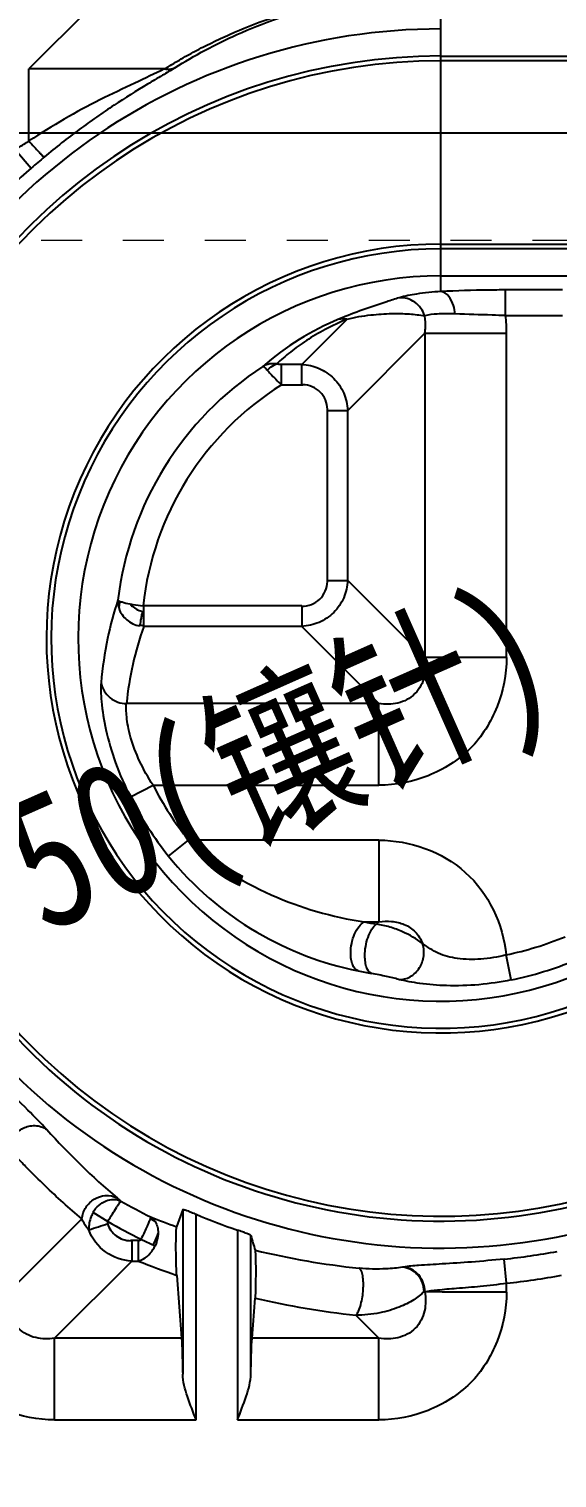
# Model space of a CAD drawing. Header units: millimetres. Extents: x 3054 to 4939, y -1170 to 130.
# Drawn here: x 3378.7 to 3398.3, y -216.2 to -162.3 of the extents above; entities that cross this region are included whole.
import ezdxf

# ---------------------------------------------------------------- set-up
doc = ezdxf.new("R2010")
doc.units = ezdxf.units.MM
doc.header["$LTSCALE"] = 16.335
doc.header["$PDMODE"] = 3
doc.header["$PDSIZE"] = 0.3125
doc.linetypes.add('CENTER', pattern=[0.6, 0.375, -0.075, 0.075, -0.075])
doc.linetypes.add('HIDDEN', pattern=[0.2, 0.1, -0.1])
doc.layers.get('0').update_dxf_attribs({"linetype": 'CONTINUOUS'})
doc.layers.get('Defpoints').update_dxf_attribs({"linetype": 'CONTINUOUS'})
doc.layers.add('21', color=7, linetype='CONTINUOUS')
doc.layers.add('cool', color=153, linetype='HIDDEN', lineweight=9)
doc.styles.get("Standard").update_dxf_attribs({"font": 'txt', "width": 0.8})
doc.dimstyles.get("Standard").update_dxf_attribs({"dimtxt": 0.15625, "dimasz": 0.1875, "dimexe": 0.125, "dimexo": 0.0625, "dimtad": 0, "dimtih": 1, "dimtoh": 1, "dimdsep": 46, "dimtxsty": 'Standard', "dimcen": 0.09, "dimadec": 0, "dimazin": 0, "dimtp": 0.01, "dimtm": 0.01, "dimtfac": 1, "dimtofl": 0, "dimtmove": 0, "dimatfit": 3, "dimfxl": 0, "dimtolj": 1, "dimarcsym": 0})

# ---------------------------------------------------------------- blocks, each defined once
blk = doc.blocks.new('*D67')
at = {"color": 4, "lineweight": -2}
blk.add_line((3368.575, -198.719), (3364.004, -200.745), dxfattribs=at)
at = {"color": 4}
blk.add_solid([(3363.667, -199.983), (3364.342, -201.507), (3359.433, -202.771)], dxfattribs=at)
at = {"layer": 'Defpoints', "color": 0}
for p in [(3359.433, -202.771), (3356.233, -204.189)]:
    blk.add_point(p, dxfattribs=at)
at = {"color": 6, "insert": (3383.223, -192.226), "char_height": 5, "attachment_point": 5, "rotation": 23.9043}
blk.add_mtext('\\A1;∅3.50(镶针)', dxfattribs=at)
blk = doc.blocks.new('*D99')
at = {"color": 4, "lineweight": -2}
blk.add_line((3355.908, -203.48), (3255.69, -203.48), dxfattribs=at)
at = {"layer": 'Defpoints', "color": 0}
for p in [(3255.69, -203.48), (3355.908, -203.48), (3421.161, -226.18)]:
    blk.add_point(p, dxfattribs=at)
at = {"color": 6, "insert": (3248.024, -203.48), "char_height": 5, "attachment_point": 5}
blk.add_mtext('\\A1;22.70', dxfattribs=at)
blk = doc.blocks.new('*D100')
at = {"color": 4, "lineweight": -2}
blk.add_line((3341.126, -196.055), (3255.69, -196.055), dxfattribs=at)
at = {"layer": 'Defpoints', "color": 0}
for p in [(3255.69, -196.055), (3341.126, -196.055), (3421.161, -226.18)]:
    blk.add_point(p, dxfattribs=at)
at = {"color": 6, "insert": (3248.69, -196.055), "char_height": 5, "attachment_point": 5}
blk.add_mtext('\\A1;30.13', dxfattribs=at)
blk = doc.blocks.new('*D101')
at = {"color": 4, "lineweight": -2}
for p, q in [((3265.69, -173.543), (3255.69, -173.543)), ((3275.69, -179.975), (3265.69, -173.543)), ((3362.93, -179.975), (3275.69, -179.975))]:
    blk.add_line(p, q, dxfattribs=at)
at = {"layer": 'Defpoints', "color": 0}
for p in [(3255.69, -173.543), (3362.93, -179.975), (3421.161, -226.18)]:
    blk.add_point(p, dxfattribs=at)
at = {"color": 6, "insert": (3248.357, -173.543), "char_height": 5, "attachment_point": 5}
blk.add_mtext('\\A1;46.21', dxfattribs=at)
blk = doc.blocks.new('*D102')
at = {"color": 4, "lineweight": -2}
blk.add_line((3347.685, -180.98), (3255.69, -180.98), dxfattribs=at)
at = {"layer": 'Defpoints', "color": 0}
for p in [(3255.69, -180.98), (3347.685, -180.98), (3421.161, -226.18)]:
    blk.add_point(p, dxfattribs=at)
at = {"color": 6, "insert": (3248.024, -180.98), "char_height": 5, "attachment_point": 5}
blk.add_mtext('\\A1;45.20', dxfattribs=at)
blk = doc.blocks.new('*D103')
at = {"color": 4, "lineweight": -2}
blk.add_line((3310.249, -166.18), (3255.69, -166.18), dxfattribs=at)
at = {"layer": 'Defpoints', "color": 0}
for p in [(3255.69, -166.18), (3310.249, -166.18), (3421.161, -226.18)]:
    blk.add_point(p, dxfattribs=at)
at = {"color": 6, "insert": (3248.69, -166.18), "char_height": 5, "attachment_point": 5}
blk.add_mtext('\\A1;60.00', dxfattribs=at)
blk = doc.blocks.new('*D104')
at = {"color": 4, "lineweight": -2}
blk.add_line((3289.052, -108.18), (3255.69, -108.18), dxfattribs=at)
at = {"layer": 'Defpoints', "color": 0}
for p in [(3255.69, -108.18), (3289.052, -108.18), (3421.161, -226.18)]:
    blk.add_point(p, dxfattribs=at)
at = {"color": 6, "insert": (3247.69, -108.18), "char_height": 5, "attachment_point": 5}
blk.add_mtext('\\A1;118.00', dxfattribs=at)
blk = doc.blocks.new('*D108')
at = {"color": 4, "lineweight": -2}
blk.add_line((3292.661, -104.933), (3292.661, -60.476), dxfattribs=at)
at = {"layer": 'Defpoints', "color": 0}
for p in [(3292.661, -60.476), (3292.661, -104.933), (3421.161, -226.18)]:
    blk.add_point(p, dxfattribs=at)
at = {"color": 6, "insert": (3292.661, -51.476), "char_height": 5, "attachment_point": 5, "rotation": 90}
blk.add_mtext('\\A1;128.50', dxfattribs=at)
blk = doc.blocks.new('*D109')
at = {"color": 4, "lineweight": -2}
for p, q in [((3332.875, -70.476), (3332.875, -60.476)), ((3339.201, -80.476), (3332.875, -70.476)), ((3339.201, -194.13), (3339.201, -80.476))]:
    blk.add_line(p, q, dxfattribs=at)
at = {"layer": 'Defpoints', "color": 0}
for p in [(3332.875, -60.476), (3339.201, -194.13), (3421.161, -226.18)]:
    blk.add_point(p, dxfattribs=at)
at = {"color": 6, "insert": (3332.875, -53.143), "char_height": 5, "attachment_point": 5, "rotation": 90}
blk.add_mtext('\\A1;81.96', dxfattribs=at)
blk = doc.blocks.new('*D110')
at = {"color": 4, "lineweight": -2}
for p, q in [((3366.621, -70.476), (3366.621, -60.476)), ((3360.233, -80.476), (3366.621, -70.476)), ((3360.233, -218.705), (3360.233, -80.476))]:
    blk.add_line(p, q, dxfattribs=at)
at = {"layer": 'Defpoints', "color": 0}
for p in [(3366.621, -60.476), (3360.233, -218.705), (3421.161, -226.18)]:
    blk.add_point(p, dxfattribs=at)
at = {"color": 6, "insert": (3366.621, -52.81), "char_height": 5, "attachment_point": 5, "rotation": 90}
blk.add_mtext('\\A1;60.93', dxfattribs=at)
blk = doc.blocks.new('*D111')
at = {"color": 4, "lineweight": -2}
blk.add_line((3357.833, -201.73), (3357.833, -60.476), dxfattribs=at)
at = {"layer": 'Defpoints', "color": 0}
for p in [(3357.833, -60.476), (3357.833, -201.73), (3421.161, -226.18)]:
    blk.add_point(p, dxfattribs=at)
at = {"color": 6, "insert": (3357.833, -52.476), "char_height": 5, "attachment_point": 5, "rotation": 90}
blk.add_mtext('\\A1;63.33', dxfattribs=at)
blk = doc.blocks.new('*D112')
at = {"color": 4, "lineweight": -2}
for p, q in [((3378.939, -70.476), (3378.939, -60.476)), ((3364.855, -80.476), (3378.939, -70.476)), ((3364.855, -178.05), (3364.855, -80.476))]:
    blk.add_line(p, q, dxfattribs=at)
at = {"layer": 'Defpoints', "color": 0}
for p in [(3378.939, -60.476), (3364.855, -178.05), (3421.161, -226.18)]:
    blk.add_point(p, dxfattribs=at)
at = {"color": 6, "insert": (3378.939, -53.143), "char_height": 5, "attachment_point": 5, "rotation": 90}
blk.add_mtext('\\A1;56.31', dxfattribs=at)
blk = doc.blocks.new('*D113')
at = {"color": 4, "lineweight": -2}
blk.add_line((3345.76, -179.055), (3345.76, -60.476), dxfattribs=at)
at = {"layer": 'Defpoints', "color": 0}
for p in [(3345.76, -60.476), (3345.76, -179.055), (3421.161, -226.18)]:
    blk.add_point(p, dxfattribs=at)
at = {"color": 6, "insert": (3345.76, -52.81), "char_height": 5, "attachment_point": 5, "rotation": 90}
blk.add_mtext('\\A1;75.40', dxfattribs=at)

msp = doc.modelspace()

# ---------------------------------------------------------------- linework, layer by layer
at = {"layer": '21', "color": 7, "linetype": 'Continuous'}
for p, q in [((3380.949, -161.526), (3378.673, -163.803)), ((3394.001, -172.088), (3394, -161.724)), ((3394, -163.322), (3438.22, -163.322)), ((3378.673, -166.482), (3378.673, -163.803)), ((3383.715, -163.803), (3378.673, -163.803)), ((3438.22, -163.5), (3394, -163.5)), ((3378.166, -166.812), (3378.758, -167.492)), ((3394, -170.32), (3438.22, -170.32)), ((3438.22, -170.499), (3394, -170.499)), ((3394.001, -171.504), (3438.22, -171.504)), ((3398.531, -172.029), (3396.404, -172.029)), ((3396.405, -172.981), (3396.404, -172.029)), ((3396.405, -172.981), (3398.531, -172.981)), ((3388.822, -174.8), (3390.51, -173.112)), ((3393.405, -173.637), (3390.532, -176.51)), ((3393.405, -173.637), (3393.405, -185.71)), ((3393.405, -173.637), (3396.446, -173.637)), ((3396.446, -185.71), (3396.446, -173.637)), ((3388.069, -175.56), (3388.069, -174.8)), ((3388.822, -174.8), (3388.069, -174.8)), ((3388.822, -175.56), (3388.822, -174.8)), ((3388.069, -175.56), (3388.867, -175.56)), ((3389.772, -176.466), (3389.772, -182.881)), ((3389.772, -176.51), (3390.532, -176.51)), ((3390.532, -182.837), (3390.532, -176.51)), ((3389.772, -182.837), (3390.532, -182.837)), ((3390.532, -182.837), (3393.405, -185.71)), ((3388.824, -183.786), (3382.928, -183.786)), ((3382.942, -184.546), (3382.942, -183.786)), ((3388.822, -183.786), (3388.822, -184.547)), ((3388.822, -184.547), (3382.942, -184.546)), ((3391.695, -187.42), (3388.822, -184.547)), ((3396.446, -185.71), (3393.405, -185.71)), ((3391.695, -187.42), (3382.301, -187.42)), ((3391.695, -190.461), (3391.695, -187.42)), ((3382.446, -190.893), (3383.294, -190.461)), ((3383.294, -190.461), (3391.695, -190.461)), ((3383.868, -193.098), (3384.612, -192.504)), ((3391.695, -192.504), (3384.612, -192.504)), ((3391.695, -192.504), (3391.695, -195.545)), ((3391.147, -195.545), (3391.695, -195.545)), ((3391.61, -195.63), (3391.695, -195.545)), ((3396.616, -197.704), (3396.424, -196.772)), ((3381.051, -206.347), (3381.604, -206.693)), ((3384.392, -206.245), (3384.166, -206.889)), ((3384.392, -206.245), (3384.392, -212.373)), ((3384.891, -214.078), (3384.891, -206.422)), ((3377.912, -209.327), (3380.641, -206.599)), ((3386.428, -207.012), (3386.428, -214.078)), ((3382.739, -207.404), (3382.456, -207.404)), ((3382.496, -207.404), (3382.496, -208.165)), ((3382.74, -207.404), (3382.74, -208.165)), ((3382.837, -207.352), (3383.374, -207.598)), ((3386.93, -212.373), (3386.93, -207.219)), ((3396.446, -208.99), (3396.355, -208.093)), ((3382.496, -208.165), (3379.623, -211.038)), ((3382.496, -208.165), (3382.74, -208.165)), ((3392.604, -208.39), (3392.574, -208.396)), ((3384.17, -208.698), (3384.348, -211.038)), ((3396.446, -209.327), (3396.446, -208.99)), ((3386.974, -211.038), (3387.088, -209.542)), ((3393.406, -209.307), (3393.374, -209.296)), ((3391.695, -211.038), (3390.837, -210.18)), ((3379.623, -214.078), (3379.623, -211.038)), ((3384.348, -211.038), (3379.623, -211.038)), ((3391.695, -211.038), (3386.974, -211.038)), ((3391.695, -214.078), (3391.695, -211.038)), ((3379.623, -214.078), (3384.891, -214.078)), ((3386.428, -214.078), (3391.695, -214.078))]:
    msp.add_line(p, q, dxfattribs=at)
at = {"layer": '21', "color": 1, "linetype": 'CENTER', "ltscale": 3.980655}
msp.add_line((3261.161, -166.18), (3581.161, -166.18), dxfattribs=at)
at = {"layer": '21', "color": 7, "linetype": 'Continuous'}
for centre, radius, start, end in [((3421.135, -221.18), 102.057, 14.96291, 151.82661), ((3421.135, -221.18), 101.558, 14.96291, 151.63947), ((3421.135, -221.18), 100.92, 15.05965, 151.44394), ((3421.135, -221.18), 100.421, 15.05965, 151.60566), ((3427.165, -221.18), 86.816, 91.13101, 151.13064), ((3427.165, -221.18), 85.811, 91.12889, 269.34896), ((3427.165, -221.18), 84.503, 92.75328, 175.97781), ((3427.165, -221.18), 83.513, 92.75328, 175.96569), ((3394, -185), 22.684, 90, 295), ((3394, -185), 21.679, 90, 295), ((3394, -185), 21.5, 90, 295), ((3398.181, -189.791), 29.571, 129.8153, 131.0566), ((3394, -185), 23.213, 131.0433, 151.397), ((3394, -185), 14.68, 90, 295), ((3394, -185), 14.501, 90, 295), ((3394, -185), 13.496, 89.9994, 294.9996), ((3391.296, -173.635), 5.151, 359.9778, 7.2976), ((3394.076, -182.489), 10.142, 112.3303, 131.3177), ((3394, -185), 12.101, 123.1721, 173.1948), ((3394, -185), 11.149, 122.1442, 173.7447), ((3394.622, -187.748), 13.311, 161.6914, 168.0877), ((3394.541, -188.645), 12.302, 160.5364, 174.2845), ((3394.667, -187.757), 13.357, 168.086, 175.2), ((3394, -185), 12.019, 207.0234, 218.633), ((3394, -185), 12.971, 207.023, 218.6329), ((3393.979, -181.518), 14.31, 258.5848, 260.4686), ((3394, -185), 12.019, 281.6321, 292.6148), ((3394, -185), 12.971, 281.6319, 292.6137), ((3394.027, -182.209), 15.478, 258.4075, 260.2893), ((3400.168, -184.48), 28.059, 222.0495, 229.5083), ((3394, -185), 24.083, 240.3738, 243.3558), ((3394.031, -179.169), 29.423, 248.4014, 250.4091), ((3394, -185), 23.279, 246.9627, 251.0159), ((3337.108, -73.933), 140.092, 288.21729, 288.51882), ((3394, -185), 24.985, 240.2703, 243.4616), ((3643.659, -133.277), 267.165, 196.06734, 196.18829), ((3394.005, -179.3), 29.29, 256.3375, 264.0201), ((3394, -185), 23.213, 275.8212, 280.7275), ((3393.937, -180.339), 29.994, 248.0801, 250.9966), ((3394, -185), 24.115, 275.8212, 280.7276), ((3394.015, -180.15), 30.197, 256.7384, 263.9597)]:
    msp.add_arc(centre, radius, start, end, dxfattribs=at)
at = {"layer": '21', "color": 8, "linetype": 'HIDDEN'}
msp.add_arc((3427.165, -221.18), 87.821, 218.45894, 155.70987, dxfattribs=at)
at = {"layer": '21', "color": 7, "linetype": 'Continuous'}
for points, knots in [([(3383.715, -163.803), (3383.899, -163.692), (3384.273, -163.464), (3384.858, -163.135), (3385.483, -162.818), (3386.393, -162.392), (3387.379, -162.001), (3388.298, -161.704), (3388.868, -161.538), (3389.164, -161.458), (3389.316, -161.423)], [0, 0, 0, 0, 0.105623, 0.214948, 0.329594, 0.44941, 0.708481, 0.849769, 0.923454, 1, 1, 1, 1]), ([(3384.096, -163.765), (3384.835, -163.299), (3386.566, -162.364), (3388.431, -161.72), (3389.485, -161.454)], [0, 0, 0, 0, 0.445563, 1, 1, 1, 1]), ([(3383.715, -163.803), (3383.346, -163.974), (3382.553, -164.371), (3381.287, -164.944), (3379.969, -165.662), (3379.105, -166.202), (3378.673, -166.482)], [0, 0, 0, 0, 0.213256, 0.465481, 0.729449, 1, 1, 1, 1]), ([(3384.096, -163.765), (3383.946, -163.859), (3383.606, -164.059), (3382.847, -164.509), (3381.801, -165.162), (3380.516, -166.059), (3379.668, -166.725), (3379.246, -167.077)], [0, 0, 0, 0, 0.090601, 0.200921, 0.450216, 0.719672, 1, 1, 1, 1]), ([(3383.715, -163.803), (3383.746, -163.808), (3383.874, -163.821), (3384.006, -163.801), (3384.096, -163.765)], [0, 0, 0, 0, 0.246557, 1, 1, 1, 1]), ([(3378.166, -166.812), (3378.207, -166.785), (3378.375, -166.673), (3378.544, -166.564), (3378.673, -166.482)], [0, 0, 0, 0, 0.24673, 1, 1, 1, 1]), ([(3378.673, -166.482), (3378.737, -166.558), (3378.86, -166.7), (3379.01, -166.865), (3379.115, -166.972), (3379.173, -167.026), (3379.214, -167.059), (3379.237, -167.076), (3379.246, -167.077)], [0, 0, 0, 0, 0.358865, 0.681293, 0.806357, 0.901894, 0.966662, 1, 1, 1, 1]), ([(3392.45, -172.321), (3392.294, -172.368), (3391.542, -172.602), (3390.8, -172.87), (3390.222, -173.107)], [0, 0, 0, 0, 0.207419, 1, 1, 1, 1]), ([(3394.001, -172.088), (3393.697, -172.103), (3393.176, -172.155), (3392.661, -172.258), (3392.45, -172.321)], [0, 0, 0, 0, 0.57981, 1, 1, 1, 1]), ([(3393.397, -172.992), (3393.365, -172.893), (3393.264, -172.701), (3392.976, -172.4), (3392.649, -172.304), (3392.45, -172.321)], [0, 0, 0, 0, 0.254033, 0.51613, 1, 1, 1, 1]), ([(3396.404, -172.029), (3396.192, -172.029), (3395.391, -172.034), (3394.589, -172.057), (3394.001, -172.088)], [0, 0, 0, 0, 0.264634, 1, 1, 1, 1]), ([(3394.532, -172.919), (3394.52, -172.813), (3394.46, -172.494), (3394.231, -172.114), (3394.001, -172.088)], [0, 0, 0, 0, 0.314254, 1, 1, 1, 1]), ([(3390.222, -173.107), (3390.292, -173.09), (3390.392, -173.087), (3390.486, -173.106), (3390.51, -173.112)], [0, 0, 0, 0, 0.743307, 1, 1, 1, 1]), ([(3390.51, -173.112), (3390.802, -173.039), (3391.354, -172.952), (3392.13, -172.898), (3392.8, -172.907), (3393.209, -172.96), (3393.397, -172.992)], [0, 0, 0, 0, 0.310109, 0.574544, 0.80314, 1, 1, 1, 1]), ([(3394.532, -172.919), (3394.414, -172.913), (3394.191, -172.91), (3393.811, -172.921), (3393.55, -172.954), (3393.397, -172.992)], [0, 0, 0, 0, 0.311352, 0.586289, 1, 1, 1, 1]), ([(3393.405, -173.637), (3393.413, -173.582), (3393.437, -173.368), (3393.428, -173.149), (3393.397, -172.992)], [0, 0, 0, 0, 0.258214, 1, 1, 1, 1]), ([(3396.405, -172.981), (3396.24, -172.976), (3395.615, -172.954), (3394.991, -172.936), (3394.532, -172.919)], [0, 0, 0, 0, 0.264332, 1, 1, 1, 1]), ([(3390.51, -173.112), (3390.233, -173.231), (3389.714, -173.473), (3389.01, -173.888), (3388.41, -174.324), (3388.05, -174.628), (3387.883, -174.781)], [0, 0, 0, 0, 0.289516, 0.548452, 0.782768, 1, 1, 1, 1]), ([(3387.883, -174.781), (3387.838, -174.775), (3387.667, -174.763), (3387.489, -174.807), (3387.38, -174.871)], [0, 0, 0, 0, 0.260572, 1, 1, 1, 1]), ([(3387.38, -174.871), (3387.389, -174.872), (3387.412, -174.885), (3387.469, -174.934), (3387.514, -174.985), (3387.548, -175.024)], [0, 0, 0, 0, 0.121209, 0.327759, 1, 1, 1, 1]), ([(3387.548, -175.024), (3387.571, -174.994), (3387.665, -174.893), (3387.786, -174.811), (3387.883, -174.781)], [0, 0, 0, 0, 0.271388, 1, 1, 1, 1]), ([(3387.548, -175.024), (3387.581, -175.062), (3387.749, -175.247), (3387.925, -175.424), (3388.069, -175.56)], [0, 0, 0, 0, 0.205753, 1, 1, 1, 1]), ([(3388.069, -174.8), (3388.036, -174.8), (3387.974, -174.798), (3387.911, -174.791), (3387.883, -174.781)], [0, 0, 0, 0, 0.526833, 1, 1, 1, 1]), ([(3388.822, -174.8), (3389.042, -174.809), (3389.482, -174.911), (3390.043, -175.29), (3390.422, -175.85), (3390.523, -176.291), (3390.532, -176.511)], [0, 0, 0, 0, 0.249494, 0.500013, 0.750522, 1, 1, 1, 1]), ([(3389.78, -176.466), (3389.769, -176.234), (3389.578, -175.755), (3389.099, -175.563), (3388.867, -175.553)], [0, 0, 0, 0, 0.500015, 1, 1, 1, 1]), ([(3390.532, -182.837), (3390.523, -183.056), (3390.422, -183.497), (3390.042, -184.057), (3389.482, -184.437), (3389.042, -184.538), (3388.822, -184.547)], [0, 0, 0, 0, 0.249494, 0.500013, 0.750522, 1, 1, 1, 1]), ([(3388.824, -183.795), (3389.062, -183.795), (3389.565, -183.614), (3389.769, -183.12), (3389.78, -182.882)], [0, 0, 0, 0, 0.500477, 1, 1, 1, 1]), ([(3381.985, -183.566), (3381.99, -183.577), (3382.02, -183.597), (3382.049, -183.61), (3382.069, -183.618)], [0, 0, 0, 0, 0.364874, 1, 1, 1, 1]), ([(3382.069, -183.618), (3382.06, -183.64), (3382.03, -183.725), (3382.018, -183.817), (3382.023, -183.883)], [0, 0, 0, 0, 0.26887, 1, 1, 1, 1]), ([(3382.069, -183.618), (3382.091, -183.626), (3382.208, -183.665), (3382.33, -183.691), (3382.428, -183.71)], [0, 0, 0, 0, 0.188603, 1, 1, 1, 1]), ([(3382.428, -183.71), (3382.466, -183.717), (3382.629, -183.747), (3382.792, -183.77), (3382.918, -183.786)], [0, 0, 0, 0, 0.233394, 1, 1, 1, 1]), ([(3382.428, -183.71), (3382.453, -183.742), (3382.575, -183.872), (3382.744, -183.953), (3382.877, -183.982)], [0, 0, 0, 0, 0.230923, 1, 1, 1, 1]), ([(3382.023, -183.883), (3382.075, -184.044), (3382.285, -184.346), (3382.616, -184.498), (3382.79, -184.53)], [0, 0, 0, 0, 0.489033, 1, 1, 1, 1]), ([(3382.79, -184.53), (3382.813, -184.462), (3382.831, -184.367), (3382.855, -184.245), (3382.868, -184.163), (3382.88, -184.076), (3382.895, -184.017), (3382.896, -183.986)], [0, 0, 0, 0, 0.387291, 0.524228, 0.67338, 0.832822, 1, 1, 1, 1]), ([(3396.446, -185.71), (3396.446, -186.329), (3396.252, -187.268), (3395.696, -188.384), (3395.111, -189.124), (3394.37, -189.705), (3393.258, -190.271), (3392.316, -190.461), (3391.695, -190.461)], [0, 0, 0, 0, 0.249205, 0.374579, 0.49971, 0.62513, 0.750417, 1, 1, 1, 1]), ([(3393.405, -185.71), (3393.438, -185.941), (3393.437, -186.307), (3393.272, -186.763), (3393.049, -187.065), (3392.746, -187.288), (3392.291, -187.452), (3391.926, -187.454), (3391.695, -187.42)], [0, 0, 0, 0, 0.243663, 0.370981, 0.500265, 0.629966, 0.756742, 1, 1, 1, 1]), ([(3381.357, -186.64), (3381.349, -186.739), (3381.346, -186.974), (3381.381, -187.56), (3381.531, -188.467), (3381.881, -189.663), (3382.236, -190.482), (3382.446, -190.893)], [0, 0, 0, 0, 0.067588, 0.158547, 0.397551, 0.687699, 1, 1, 1, 1]), ([(3381.357, -186.64), (3381.391, -186.855), (3381.638, -187.269), (3382.085, -187.418), (3382.301, -187.42)], [0, 0, 0, 0, 0.502333, 1, 1, 1, 1]), ([(3383.294, -190.461), (3383.105, -190.172), (3382.781, -189.592), (3382.49, -188.842), (3382.358, -188.284), (3382.307, -187.937), (3382.286, -187.655), (3382.291, -187.489), (3382.301, -187.42)], [0, 0, 0, 0, 0.318268, 0.61197, 0.738914, 0.847741, 0.935444, 1, 1, 1, 1]), ([(3384.612, -192.504), (3385.495, -193.356), (3387.593, -194.692), (3389.958, -195.36), (3391.147, -195.545)], [0, 0, 0, 0, 0.504919, 1, 1, 1, 1]), ([(3391.695, -192.504), (3392.838, -192.504), (3395.239, -193.329), (3396.317, -195.635), (3396.424, -196.772)], [0, 0, 0, 0, 0.500397, 1, 1, 1, 1]), ([(3383.868, -193.098), (3384.77, -194.226), (3386.941, -196.09), (3389.599, -197.1), (3390.917, -197.371)], [0, 0, 0, 0, 0.517676, 1, 1, 1, 1]), ([(3390.644, -196.711), (3390.644, -196.468), (3390.717, -196.11), (3390.928, -195.725), (3391.071, -195.584), (3391.147, -195.545)], [0, 0, 0, 0, 0.556554, 0.804392, 1, 1, 1, 1]), ([(3391.172, -196.809), (3391.172, -196.576), (3391.23, -196.229), (3391.406, -195.836), (3391.536, -195.676), (3391.61, -195.63)], [0, 0, 0, 0, 0.539742, 0.797879, 1, 1, 1, 1]), ([(3393.321, -196.346), (3393.092, -196.173), (3392.692, -195.945), (3392.106, -195.729), (3391.776, -195.652), (3391.61, -195.63)], [0, 0, 0, 0, 0.460419, 0.730243, 1, 1, 1, 1]), ([(3391.695, -195.545), (3391.85, -195.522), (3392.172, -195.507), (3392.655, -195.614), (3393.079, -195.898), (3393.26, -196.191), (3393.321, -196.346)], [0, 0, 0, 0, 0.240414, 0.488794, 0.744603, 1, 1, 1, 1]), ([(3390.917, -197.371), (3390.823, -197.333), (3390.714, -197.175), (3390.655, -196.937), (3390.644, -196.79), (3390.644, -196.711)], [0, 0, 0, 0, 0.407856, 0.683672, 1, 1, 1, 1]), ([(3391.416, -197.465), (3391.33, -197.432), (3391.234, -197.272), (3391.182, -197.041), (3391.172, -196.889), (3391.172, -196.809)], [0, 0, 0, 0, 0.37969, 0.667746, 1, 1, 1, 1]), ([(3392.433, -197.684), (3392.576, -197.695), (3392.894, -197.617), (3393.234, -197.272), (3393.395, -196.812), (3393.369, -196.491), (3393.321, -196.346)], [0, 0, 0, 0, 0.232662, 0.497857, 0.752158, 1, 1, 1, 1]), ([(3396.424, -196.772), (3396.117, -196.855), (3395.513, -196.956), (3394.655, -196.941), (3393.898, -196.758), (3393.503, -196.483), (3393.321, -196.346)], [0, 0, 0, 0, 0.29368, 0.561545, 0.789828, 1, 1, 1, 1]), ([(3392.433, -197.684), (3392.282, -197.647), (3391.944, -197.569), (3391.605, -197.497), (3391.416, -197.465)], [0, 0, 0, 0, 0.449098, 1, 1, 1, 1]), ([(3396.616, -197.704), (3395.826, -197.866), (3394.679, -197.974), (3393.279, -197.858), (3392.69, -197.749), (3392.433, -197.684)], [0, 0, 0, 0, 0.574374, 0.810942, 1, 1, 1, 1]), ([(3379.332, -203.273), (3379.107, -203.027), (3378.543, -202.466), (3377.619, -201.526), (3376.591, -200.394), (3375.916, -199.566), (3375.587, -199.134)], [0, 0, 0, 0, 0.179033, 0.426883, 0.708061, 1, 1, 1, 1]), ([(3377.912, -203.976), (3377.931, -203.812), (3378.062, -203.501), (3378.376, -203.243), (3378.665, -203.138), (3378.97, -203.104), (3379.208, -203.181), (3379.332, -203.273)], [0, 0, 0, 0, 0.264515, 0.511508, 0.628772, 0.752803, 1, 1, 1, 1]), ([(3380.641, -206.599), (3380.171, -206.202), (3379.476, -205.577), (3378.695, -204.805), (3378.248, -204.337), (3378.022, -204.099), (3377.912, -203.976)], [0, 0, 0, 0, 0.487191, 0.740094, 0.869187, 1, 1, 1, 1]), ([(3380.641, -206.599), (3380.655, -206.443), (3380.762, -206.149), (3381.088, -205.834), (3381.513, -205.689), (3381.817, -205.749), (3381.948, -205.819)], [0, 0, 0, 0, 0.264884, 0.50573, 0.748753, 1, 1, 1, 1]), ([(3381.051, -206.347), (3381.111, -206.254), (3381.256, -206.087), (3381.528, -205.916), (3381.822, -205.853), (3382.014, -205.895), (3382.095, -205.935)], [0, 0, 0, 0, 0.274576, 0.535929, 0.776889, 1, 1, 1, 1]), ([(3381.604, -206.693), (3381.662, -206.599), (3381.771, -206.426), (3381.9, -206.22), (3381.987, -206.085), (3382.035, -206.012), (3382.07, -205.965), (3382.087, -205.94), (3382.095, -205.935)], [0, 0, 0, 0, 0.364625, 0.680027, 0.804703, 0.901463, 0.967255, 1, 1, 1, 1]), ([(3381.948, -205.818), (3381.959, -205.827), (3382.007, -205.867), (3382.056, -205.906), (3382.095, -205.935)], [0, 0, 0, 0, 0.223782, 1, 1, 1, 1]), ([(3381.068, -206.358), (3381.037, -206.407), (3380.935, -206.606), (3380.892, -206.837), (3380.904, -207.003)], [0, 0, 0, 0, 0.25791, 1, 1, 1, 1]), ([(3383.201, -206.526), (3383.202, -206.535), (3383.193, -206.564), (3383.184, -206.591), (3383.178, -206.609)], [0, 0, 0, 0, 0.336648, 1, 1, 1, 1]), ([(3383.201, -206.526), (3383.216, -206.535), (3383.281, -206.583), (3383.336, -206.645), (3383.37, -206.697)], [0, 0, 0, 0, 0.223651, 1, 1, 1, 1]), ([(3384.392, -206.245), (3384.393, -206.241), (3384.414, -206.244), (3384.441, -206.249), (3384.492, -206.265), (3384.582, -206.297), (3384.718, -206.35), (3384.831, -206.397), (3384.891, -206.422)], [0, 0, 0, 0, 0.024458, 0.085407, 0.181933, 0.309528, 0.63217, 1, 1, 1, 1]), ([(3380.897, -207.005), (3380.87, -206.971), (3380.774, -206.843), (3380.69, -206.704), (3380.641, -206.599)], [0, 0, 0, 0, 0.270933, 1, 1, 1, 1]), ([(3382.496, -208.165), (3382.152, -208.151), (3381.457, -207.916), (3381.015, -207.328), (3380.897, -207.005)], [0, 0, 0, 0, 0.499462, 1, 1, 1, 1]), ([(3381.589, -206.775), (3381.649, -206.953), (3381.884, -207.282), (3382.268, -207.404), (3382.456, -207.412)], [0, 0, 0, 0, 0.498148, 1, 1, 1, 1]), ([(3381.61, -206.696), (3381.601, -206.712), (3381.596, -206.739), (3381.602, -206.764), (3381.604, -206.771)], [0, 0, 0, 0, 0.729354, 1, 1, 1, 1]), ([(3383.178, -206.609), (3383.159, -206.652), (3383.119, -206.756), (3383.007, -207.005), (3382.909, -207.208), (3382.837, -207.352)], [0, 0, 0, 0, 0.171798, 0.408741, 1, 1, 1, 1]), ([(3383.37, -206.697), (3383.408, -206.755), (3383.446, -206.858), (3383.473, -207.001), (3383.48, -207.078), (3383.478, -207.117)], [0, 0, 0, 0, 0.473755, 0.731913, 1, 1, 1, 1]), ([(3384.17, -208.698), (3384.161, -208.583), (3384.151, -208.275), (3384.142, -207.85), (3384.143, -207.441), (3384.145, -207.168), (3384.156, -206.992), (3384.158, -206.91), (3384.166, -206.889)], [0, 0, 0, 0, 0.191025, 0.510132, 0.705477, 0.867574, 0.962016, 1, 1, 1, 1]), ([(3386.93, -207.219), (3386.928, -207.214), (3386.911, -207.203), (3386.882, -207.186), (3386.833, -207.164), (3386.742, -207.127), (3386.606, -207.075), (3386.49, -207.034), (3386.428, -207.012)], [0, 0, 0, 0, 0.032132, 0.098505, 0.196809, 0.323035, 0.639024, 1, 1, 1, 1]), ([(3382.739, -207.404), (3382.758, -207.404), (3382.798, -207.398), (3382.829, -207.369), (3382.837, -207.352)], [0, 0, 0, 0, 0.50228, 1, 1, 1, 1]), ([(3382.74, -208.166), (3382.806, -208.149), (3383.074, -208.038), (3383.279, -207.796), (3383.364, -207.593)], [0, 0, 0, 0, 0.235962, 1, 1, 1, 1]), ([(3383.478, -207.116), (3383.465, -207.149), (3383.406, -207.298), (3383.34, -207.444), (3383.285, -207.557)], [0, 0, 0, 0, 0.21797, 1, 1, 1, 1]), ([(3383.478, -207.117), (3383.477, -207.157), (3383.467, -207.321), (3383.421, -207.482), (3383.374, -207.598)], [0, 0, 0, 0, 0.242429, 1, 1, 1, 1]), ([(3387.087, -207.761), (3387.094, -207.785), (3387.095, -207.869), (3387.105, -208.04), (3387.108, -208.294), (3387.11, -208.686), (3387.104, -209.108), (3387.097, -209.424), (3387.088, -209.542)], [0, 0, 0, 0, 0.042414, 0.139581, 0.288844, 0.469033, 0.800193, 1, 1, 1, 1]), ([(3396.355, -208.093), (3395.949, -208.135), (3395.179, -208.203), (3394.117, -208.272), (3393.272, -208.321), (3392.792, -208.358), (3392.604, -208.39)], [0, 0, 0, 0, 0.325165, 0.616406, 0.848293, 1, 1, 1, 1]), ([(3390.837, -210.18), (3390.88, -210.137), (3390.953, -210.005), (3391.029, -209.776), (3391.084, -209.508), (3391.123, -209.153), (3391.119, -208.817), (3391.057, -208.548), (3390.992, -208.446), (3390.954, -208.431)], [0, 0, 0, 0, 0.099015, 0.23902, 0.395559, 0.542676, 0.822143, 0.932593, 1, 1, 1, 1]), ([(3392.574, -208.396), (3392.373, -208.43), (3391.833, -208.477), (3391.289, -208.465), (3390.954, -208.431)], [0, 0, 0, 0, 0.376193, 1, 1, 1, 1]), ([(3393.374, -209.296), (3393.37, -209.077), (3393.208, -208.634), (3392.784, -208.414), (3392.574, -208.396)], [0, 0, 0, 0, 0.50869, 1, 1, 1, 1]), ([(3393.406, -209.307), (3393.405, -209.085), (3393.278, -208.739), (3392.926, -208.464), (3392.711, -208.399), (3392.604, -208.39)], [0, 0, 0, 0, 0.504557, 0.754937, 1, 1, 1, 1]), ([(3393.405, -209.306), (3393.558, -209.272), (3393.951, -209.23), (3394.639, -209.169), (3395.499, -209.103), (3396.12, -209.03), (3396.446, -208.99)], [0, 0, 0, 0, 0.153392, 0.386785, 0.677912, 1, 1, 1, 1]), ([(3379.623, -214.078), (3379.003, -214.078), (3378.064, -213.884), (3376.948, -213.328), (3376.209, -212.743), (3375.627, -212.002), (3375.061, -210.89), (3374.872, -209.948), (3374.872, -209.327)], [0, 0, 0, 0, 0.249205, 0.37458, 0.499711, 0.62513, 0.750417, 1, 1, 1, 1]), ([(3379.623, -211.038), (3379.392, -211.071), (3379.025, -211.069), (3378.57, -210.904), (3378.268, -210.681), (3378.045, -210.379), (3377.88, -209.923), (3377.879, -209.558), (3377.912, -209.327)], [0, 0, 0, 0, 0.243663, 0.370981, 0.500265, 0.629964, 0.756741, 1, 1, 1, 1]), ([(3393.374, -209.296), (3393.264, -209.416), (3392.97, -209.643), (3392.414, -209.915), (3391.687, -210.124), (3391.137, -210.183), (3390.837, -210.18)], [0, 0, 0, 0, 0.177828, 0.400284, 0.673167, 1, 1, 1, 1]), ([(3393.406, -209.307), (3393.441, -209.54), (3393.444, -209.91), (3393.284, -210.373), (3393.062, -210.681), (3392.757, -210.906), (3392.297, -211.071), (3391.928, -211.071), (3391.695, -211.038)], [0, 0, 0, 0, 0.243878, 0.371107, 0.500384, 0.630284, 0.75688, 1, 1, 1, 1]), ([(3396.446, -209.327), (3396.446, -209.947), (3396.252, -210.886), (3395.696, -212.002), (3395.111, -212.741), (3394.37, -213.323), (3393.258, -213.889), (3392.315, -214.078), (3391.695, -214.078)], [0, 0, 0, 0, 0.249205, 0.374579, 0.49971, 0.62513, 0.750417, 1, 1, 1, 1]), ([(3396.446, -209.327), (3396.119, -209.328), (3395.496, -209.328), (3394.637, -209.33), (3393.95, -209.318), (3393.56, -209.306), (3393.405, -209.306)], [0, 0, 0, 0, 0.322849, 0.614324, 0.847575, 1, 1, 1, 1]), ([(3384.348, -211.038), (3384.361, -211.212), (3384.377, -211.657), (3384.388, -212.102), (3384.392, -212.373)], [0, 0, 0, 0, 0.392179, 1, 1, 1, 1]), ([(3386.93, -212.373), (3386.935, -212.102), (3386.945, -211.657), (3386.961, -211.212), (3386.974, -211.038)], [0, 0, 0, 0, 0.607821, 1, 1, 1, 1]), ([(3384.894, -214.078), (3384.78, -213.791), (3384.569, -213.24), (3384.397, -212.658), (3384.392, -212.373)], [0, 0, 0, 0, 0.520114, 1, 1, 1, 1]), ([(3386.428, -214.078), (3386.541, -213.791), (3386.707, -213.365), (3386.882, -212.796), (3386.928, -212.511), (3386.93, -212.373)], [0, 0, 0, 0, 0.51943, 0.76751, 1, 1, 1, 1])]:
    msp.add_open_spline(points, degree=3, knots=knots, dxfattribs=at)
for points in [[(3381.985, -183.566), (3381.977, -183.672), (3381.99, -183.782), (3382.023, -183.883)], [(3382.796, -184.497), (3382.844, -184.507), (3382.893, -184.512), (3382.942, -184.514)], [(3383.37, -206.697), (3383.311, -206.659), (3383.245, -206.629), (3383.178, -206.609)]]:
    msp.add_open_spline(points, degree=3, dxfattribs=at)
at = {"layer": 'cool', "ltscale": 0.932966}
msp.add_line((3275.491, -170.18), (3566.831, -170.18), dxfattribs=at)

# ---------------------------------------------------------------- dimensions: what is measured, and where the dimension line sits
for feature_location, offset, dtype, origin, picture, middle in [((3292.661, -104.933), (0, 44.457), 1, (3421.161, -226.18), '*D108', (3292.661, -51.476)), ((3357.833, -201.73), (0, 141.254), 1, (3421.161, -226.18), '*D111', (3357.833, -52.476)), ((3339.201, -194.13), (-6.325, 133.654), 1, (3421.161, -226.18), '*D109', (3332.875, -53.143)), ((3345.76, -179.055), (0, 118.579), 1, (3421.161, -226.18), '*D113', (3345.76, -52.81)), ((3360.233, -218.705), (6.388, 158.229), 1, (3421.161, -226.18), '*D110', (3366.621, -52.81)), ((3364.855, -178.05), (14.084, 117.574), 1, (3421.161, -226.18), '*D112', (3378.939, -53.143)), ((3289.052, -108.18), (-33.362, 0), 0, (3421.161, -226.18), '*D104', (3247.69, -108.18)), ((3310.249, -166.18), (-54.559, 0), 0, (3421.161, -226.18), '*D103', (3248.69, -166.18)), ((3362.9304, -179.9751), (-107.2402, 6.4316), 0, (3421.1614, -226.1804), '*D101', (3248.3569, -173.5435)), ((3347.685, -180.98), (-91.995, 0), 0, (3421.161, -226.18), '*D102', (3248.024, -180.98)), ((3341.1255, -196.0551), (-85.4353, 0), 0, (3421.1614, -226.1804), '*D100', (3248.6903, -196.0551)), ((3355.908, -203.48), (-100.218, 0), 0, (3421.161, -226.18), '*D99', (3248.024, -203.48))]:
    dim = msp.add_ordinate_dim(feature_location=feature_location, offset=offset, dtype=dtype, origin=origin, dimstyle='Standard', override={"dimtxt": 5, "dimasz": 5, "dimexe": 0, "dimexo": 0, "dimgap": 0, "dimtih": 0, "dimtoh": 0, "dimzin": 0, "dimcen": 0, "dimclrd": 4, "dimclre": 4, "dimclrt": 6, "dimadec": 2, "dimtp": 0, "dimtm": 0, "dimtzin": 0})
    dim.commit()
    dim.dimension.update_dxf_attribs({"geometry": picture, "text_midpoint": middle})
dim = msp.add_diameter_dim_2p(p1=(3356.233, -204.189), p2=(3359.433, -202.771), text='<>(镶针)', dimstyle='Standard', override={"dimtxt": 5, "dimasz": 5, "dimexe": 0, "dimexo": 0, "dimgap": 0, "dimtih": 0, "dimtoh": 0, "dimzin": 0, "dimcen": 0, "dimclrd": 4, "dimclre": 4, "dimclrt": 6, "dimadec": 2, "dimtp": 0, "dimtm": 0, "dimtzin": 0})
dim.commit()
dim.dimension.update_dxf_attribs({"geometry": '*D67', "text_midpoint": (3383.223, -192.226)})

doc.saveas('drawing.dxf')
